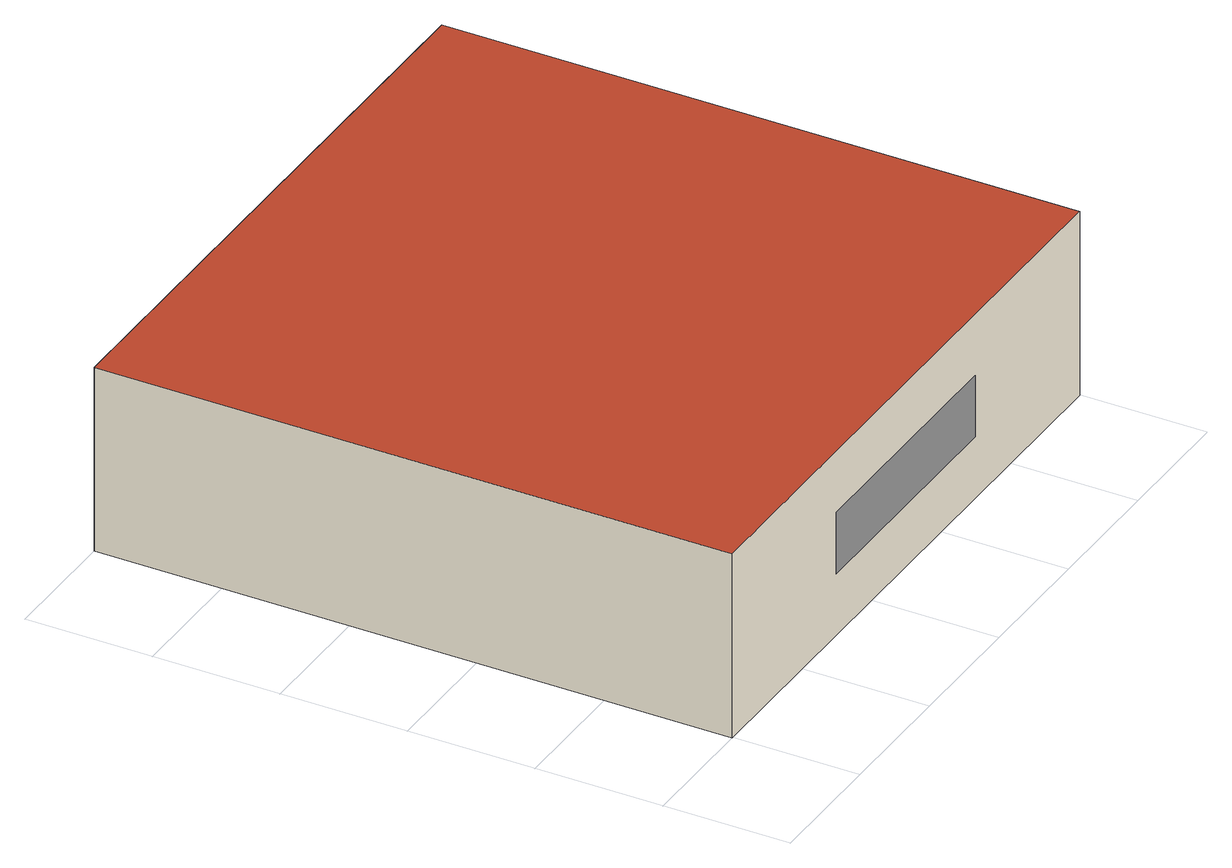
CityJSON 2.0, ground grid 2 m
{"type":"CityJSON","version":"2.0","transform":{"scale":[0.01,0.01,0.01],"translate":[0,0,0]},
"CityObjects":{
"building1":{"type":"Building","attributes":{"note":"test box"},"geometry":[{"type":"MultiSurface","lod":"3","boundaries":[[[0,1,2,3]],[[4,5,6,7]],[[0,4,7,3],[8,9,10,11]],[[1,5,4,0]],[[2,6,5,1]],[[3,7,6,2]]],"semantics":{"surfaces":[{"type":"GroundSurface"},{"type":"RoofSurface"},{"type":"WallSurface"}],"values":[0,1,2,2,2,2]}}]}
},
"vertices":[
[1000,0,0],[1000,1000,0],[0,1000,0],[0,0,0],[1000,0,300],[1000,1000,300],[0,1000,300],[0,0,300],[700,0,100],[700,0,200],[300,0,200],[300,0,100]
]}
